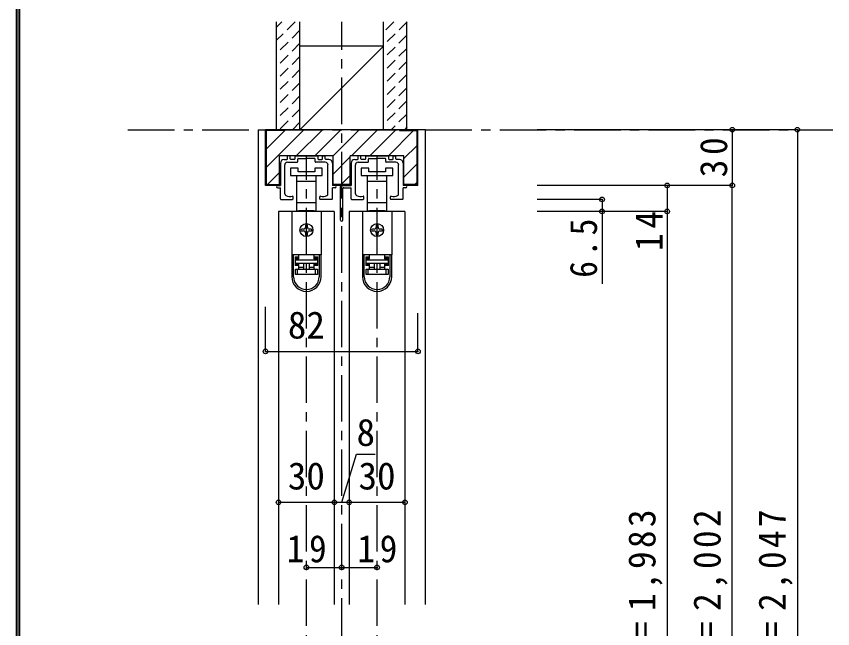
# Model space of a CAD drawing. Units: millimetres, scale not verified. Extents: x -973 to 977, y -718 to 696.
# Drawn here: x -973.3 to -534.3, y -329 to 0.5 of the extents above; entities that cross this region are included whole.
import ezdxf
from ezdxf.enums import TextEntityAlignment as Align

# ---------------------------------------------------------------- set-up
doc = ezdxf.new("R2010")
doc.units = ezdxf.units.MM
doc.header["$LTSCALE"] = 5
doc.header["$PDMODE"] = 32
doc.header["$PDSIZE"] = 2.5
doc.linetypes.add('CHAIN1', pattern=[8, 5, -1, 1, -1])
doc.linetypes.add('DASHED1', pattern=[1.8, 1.2, -0.6])
for name, color, linetype in [('0-1_通り芯', 4, 'CHAIN1'), ('0-2_柱', 3, 'Continuous'), ('0-3_仕上げ', 2, 'Continuous'), ('0-4_枠', 3, 'Continuous'), ('0-6_扉', 6, 'Continuous'), ('0-7_金物', 7, 'Continuous'), ('0-B_寸法', 7, 'Continuous'), ('0-C_ハッチ', 4, 'DASHED1'), ('F-1_枠', 6, 'Continuous')]:
    doc.layers.add(name, color=color, linetype=linetype)
doc.styles.add('ＭＳ ゴシック', font='')
doc.styles.get('ＭＳ ゴシック').set_extended_font_data('MS Gothic')

# ---------------------------------------------------------------- blocks, each defined once
blk = doc.blocks.new('下荷重(戸車)')
at = {"layer": '0-7_金物'}
for p, q in [((8.5, 37.107), (4.5, 37.107)), ((5.25, 30.107), (5.25, 33.107)), ((-5.25, 30.107), (0, 30.107)), ((0, 30.107), (5.25, 30.107)), ((5.25, 18.507), (5.25, 30.107)), ((0, 18.507), (-5.25, 18.507)), ((-5.25, 18.507), (-5.25, 14.107)), ((5.25, 18.507), (0, 18.507)), ((5.25, 14.107), (5.25, 18.507)), ((7.9, 13.807), (-7.9, 13.807)), ((-7.9, 13.807), (-7.9, -9.493)), ((-5.25, 14.107), (-4, 14.107)), ((-4, 14.107), (-4, 13.807)), ((4, 14.107), (-4, 14.107)), ((4, 14.107), (5.25, 14.107)), ((4, 13.807), (4, 14.107)), ((7.9, 13.807), (7.9, -9.493)), ((-0.5, 6.307), (-0.5, 5.307)), ((0.5, 5.307), (0.5, 6.307)), ((-1.5, 4.307), (-2.5, 4.307)), ((-2.5, 3.307), (-1.5, 3.307)), ((-0.5, 2.307), (-0.5, 1.307)), ((0.5, 1.307), (0.5, 2.307)), ((2.5, 4.307), (1.5, 4.307)), ((1.5, 3.307), (2.5, 3.307)), ((7.9, -9.493), (-7.9, -9.493)), ((-7.9, -9.493), (-7.9, -9.593)), ((-6.9, -9.593), (-7.9, -9.593)), ((-7.9, -9.593), (-7.9, -21.293)), ((-4.2, -9.593), (-6.9, -9.593)), ((-6.9, -21.293), (-6.9, -9.593)), ((-6.1, -10.593), (-6.1, -15.293)), ((-6.1, -10.593), (-4.2, -10.593)), ((-5.9, -11.693), (-5.9, -12.193)), ((-4, -11.693), (-5.9, -11.693)), ((-5.9, -12.193), (5.9, -12.193)), ((-5.9, -14.193), (-5.9, -12.193)), ((-4.9, -9.593), (-4.9, -9.493)), ((-4.2, -9.593), (-4.2, -10.593)), ((-4, -11.693), (-4, -9.493)), ((4, -9.493), (4, -11.693)), ((5.9, -11.693), (4, -11.693)), ((6.9, -9.593), (4.2, -9.593)), ((4.2, -10.593), (4.2, -9.593)), ((4.2, -11.593), (4.2, -10.593)), ((4.2, -10.593), (6.1, -10.593)), ((6.1, -11.593), (4.2, -11.593)), ((4.9, -9.493), (4.9, -9.593)), ((5.9, -12.193), (5.9, -11.693)), ((5.9, -12.193), (5.9, -14.193)), ((6.1, -15.293), (6.1, -10.593)), ((6.9, -9.593), (6.9, -21.293)), ((7.9, -9.593), (6.9, -9.593)), ((7.9, -9.493), (7.9, -9.593)), ((7.9, -21.293), (7.9, -9.593)), ((-6.1, -14.293), (-4.2, -14.293)), ((-4.2, -15.293), (-6.1, -15.293)), ((5.9, -14.193), (-5.9, -14.193)), ((-5.9, -17.193), (-4.9, -17.193)), ((-4.9, -17.193), (4.9, -17.193)), ((-4.9, -17.193), (-4.9, -20.193)), ((-4.2, -14.293), (-4.2, -15.293)), ((-4.2, -15.293), (-4.2, -17.193)), ((-4, -16.193), (-4, -14.193)), ((-1.5, -14.193), (-1.5, -17.193)), ((1.5, -14.193), (1.5, -17.193)), ((1.5, -16.193), (4, -16.193)), ((6.1, -15.293), (4.2, -15.293)), ((4.2, -17.193), (4.2, -15.293)), ((4.9, -17.193), (5.9, -17.193)), ((5.9, -17.193), (5.9, -20.193)), ((4.9, -20.193), (-4.9, -20.193))]:
    blk.add_line(p, q, dxfattribs=at)
for points in [[(-8.5, 33.107), (0, 33.107), (8.5, 33.107), (8.5, 37.107)], [(4.5, 37.107), (4.5, 35.107), (-4.5, 35.107), (-4.5, 37.107), (-8.5, 37.107), (-8.5, 33.107)], [(-5.25, 33.107), (-5.25, 30.107), (-5.25, 18.507)], [(-4.2, -10.593), (-4.2, -11.593), (-6.1, -11.593)], [(-4.9, -20.193), (-5.9, -20.193), (-5.9, -17.193)], [(-4, -17.193), (-4, -16.193), (-1.5, -16.193)], [(4, -14.193), (4, -16.193), (4, -17.193)], [(4.2, -15.293), (4.2, -14.293), (6.1, -14.293)], [(5.9, -20.193), (4.9, -20.193), (4.9, -17.193)]]:
    blk.add_lwpolyline(points, dxfattribs=at)
blk.add_circle((0, 3.807), 3.5, dxfattribs=at)
for centre, radius, start, end in [((-1.5, 5.307), 1, 270, 0), ((0, 6.307), 0.5, 90, 180), ((0, 6.307), 0.5, 0, 90), ((1.5, 5.307), 1, 180, 270), ((-2.5, 3.807), 0.5, 90, 180), ((-2.5, 3.807), 0.5, 180, 270), ((-1.5, 2.307), 1, 0, 90), ((0, 1.307), 0.5, 180, 270), ((0, 1.307), 0.5, 270, 0), ((1.5, 2.307), 1, 90, 180), ((2.5, 3.807), 0.5, 0, 90), ((2.5, 3.807), 0.5, 270, 0), ((0, -21.293), 7.9, 180, 0), ((0, -21.293), 6.9, 180, 0)]:
    blk.add_arc(centre, radius, start, end, dxfattribs=at)
blk = doc.blocks.new('02')
at = {"layer": '0-B_寸法'}
for p, q in [((-14, 4.623), (-14, -7.377)), ((-12, 6.623), (-10.45, 6.623)), ((-10.15, 6.923), (-10.15, 8.323)), ((-10.15, 5.123), (-4.95, 5.123)), ((-8.95, 8.623), (-9.85, 8.623)), ((-8.65, 6.923), (-8.65, 8.323)), ((-6.45, 6.623), (-8.35, 6.623)), ((-6.15, 8.323), (-6.15, 6.923)), ((-5.85, 8.623), (5.85, 8.623)), ((-4.65, 5.423), (-4.65, 6.823)), ((-4.35, 7.123), (-0.3, 7.123)), ((0, 7.423), (-0.3, 7.123)), ((0, 7.423), (0.3, 7.123)), ((4.35, 7.123), (0.3, 7.123)), ((4.65, 5.423), (4.65, 6.823)), ((10.15, 5.123), (4.95, 5.123)), ((6.15, 8.323), (6.15, 6.923)), ((6.45, 6.623), (8.35, 6.623)), ((8.65, 6.923), (8.65, 8.323)), ((8.95, 8.623), (9.85, 8.623)), ((10.15, 6.923), (10.15, 8.323)), ((12, 6.623), (10.45, 6.623)), ((14, 4.623), (14, -7.377)), ((-11.6, -11.949), (-11.6, 3.623)), ((11.6, -11.949), (11.6, 3.623)), ((-15.4, -7.377), (-14, -7.377)), ((-15.4, -8.577), (-14, -8.577)), ((-14, -14.577), (-14, -8.577)), ((15.4, -7.377), (14, -7.377)), ((15.4, -8.577), (14, -8.577)), ((14, -14.577), (14, -8.577)), ((-13.7, -14.877), (-7.45, -14.877)), ((-7.15, -14.577), (-7.15, -13.502)), ((7.15, -14.577), (7.15, -13.502)), ((13.7, -14.877), (7.45, -14.877))]:
    blk.add_line(p, q, dxfattribs=at)
for centre, radius, start, end in [((-12, 4.623), 2, 90, 180), ((-10.15, 3.623), 1.5, 90, 180), ((-10.45, 6.923), 0.3, 270, 0), ((-9.85, 8.323), 0.3, 90, 180), ((-8.95, 8.323), 0.3, 0, 90), ((-8.35, 6.923), 0.3, 180, 270), ((-6.45, 6.923), 0.3, 270, 0), ((-5.85, 8.323), 0.3, 90, 180), ((-4.95, 5.423), 0.3, 270, 0), ((-4.35, 6.823), 0.3, 90, 180), ((4.35, 6.823), 0.3, 0, 90), ((4.95, 5.423), 0.3, 180, 270), ((5.85, 8.323), 0.3, 0, 90), ((6.45, 6.923), 0.3, 180, 270), ((8.35, 6.923), 0.3, 270, 0), ((8.95, 8.323), 0.3, 90, 180), ((9.85, 8.323), 0.3, 0, 90), ((10.45, 6.923), 0.3, 180, 270), ((10.15, 3.623), 1.5, 0, 90), ((12, 4.623), 2, 0, 90), ((-15.4, -7.977), 0.6, 90, 180), ((-15.4, -7.977), 0.6, 180, 270), ((15.4, -7.977), 0.6, 0, 90), ((15.4, -7.977), 0.6, 270, 0), ((-10.6, -11.949), 1, 180, 243.25632), ((-8.8, -8.377), 5, 243.25632, 284.75682), ((8.8, -8.377), 5, 255.24318, 296.74368), ((10.6, -11.949), 1, 296.74368, 0), ((-13.7, -14.577), 0.3, 180, 270), ((-7.45, -13.502), 0.3, 0, 104.75682), ((-7.45, -14.577), 0.3, 270, 0), ((7.45, -13.502), 0.3, 75.24318, 180), ((7.45, -14.577), 0.3, 180, 270), ((13.7, -14.577), 0.3, 270, 0)]:
    blk.add_arc(centre, radius, start, end, dxfattribs=at)
blk = doc.blocks.new('03')
at = {"layer": '0-B_寸法'}
for p, q in [((-9.229, 7.776), (-9.229, 9.176)), ((-8.029, 9.476), (-8.929, 9.476)), ((-7.729, 7.776), (-7.729, 9.176)), ((-5.229, 9.176), (-5.229, 7.776)), ((-4.929, 9.476), (6.771, 9.476)), ((7.071, 9.176), (7.071, 7.776)), ((9.571, 7.776), (9.571, 9.176)), ((9.871, 9.476), (10.771, 9.476)), ((11.071, 7.776), (11.071, 9.176)), ((-13.079, 5.476), (-13.079, -6.524)), ((-11.079, 7.476), (-9.529, 7.476)), ((-10.679, -11.096), (-10.679, 4.476)), ((-9.229, 5.976), (-4.029, 5.976)), ((-5.529, 7.476), (-7.429, 7.476)), ((-3.729, 6.276), (-3.729, 7.676)), ((-3.429, 7.976), (0.621, 7.976)), ((0.921, 8.276), (0.621, 7.976)), ((0.921, 8.276), (1.221, 7.976)), ((5.271, 7.976), (1.221, 7.976)), ((5.571, 6.276), (5.571, 7.676)), ((11.071, 5.976), (5.871, 5.976)), ((7.371, 7.476), (9.271, 7.476)), ((12.921, 7.476), (11.371, 7.476)), ((12.521, -11.096), (12.521, 4.476)), ((14.921, 5.476), (14.921, -6.524)), ((-18.679, -25.124), (-18.679, -7.024)), ((-18.179, -6.524), (-13.079, -6.524)), ((-17.479, -25.124), (-17.479, -8.224)), ((-16.979, -7.724), (-13.079, -7.724)), ((-13.079, -13.724), (-13.079, -7.724)), ((16.321, -6.524), (14.921, -6.524)), ((16.321, -7.724), (14.921, -7.724)), ((14.921, -13.724), (14.921, -7.724)), ((-6.229, -13.724), (-6.229, -12.649)), ((8.071, -13.724), (8.071, -12.649)), ((-12.779, -14.024), (-6.529, -14.024)), ((14.621, -14.024), (8.371, -14.024))]:
    blk.add_line(p, q, dxfattribs=at)
for centre, radius, start, end in [((-8.929, 9.176), 0.3, 90, 180), ((-8.029, 9.176), 0.3, 0, 90), ((-4.929, 9.176), 0.3, 90, 180), ((6.771, 9.176), 0.3, 0, 90), ((9.871, 9.176), 0.3, 90, 180), ((10.771, 9.176), 0.3, 0, 90), ((-11.079, 5.476), 2, 90, 180), ((-9.229, 4.476), 1.5, 90, 180), ((-9.529, 7.776), 0.3, 270, 0), ((-7.429, 7.776), 0.3, 180, 270), ((-5.529, 7.776), 0.3, 270, 0), ((-4.029, 6.276), 0.3, 270, 0), ((-3.429, 7.676), 0.3, 90, 180), ((5.271, 7.676), 0.3, 0, 90), ((5.871, 6.276), 0.3, 180, 270), ((7.371, 7.776), 0.3, 180, 270), ((9.271, 7.776), 0.3, 270, 0), ((11.371, 7.776), 0.3, 180, 270), ((11.071, 4.476), 1.5, 0, 90), ((12.921, 5.476), 2, 0, 90), ((-18.179, -7.024), 0.5, 90, 180), ((-16.979, -8.224), 0.5, 90, 180), ((16.321, -7.124), 0.6, 0, 90), ((16.321, -7.124), 0.6, 270, 0), ((-9.679, -11.096), 1, 180, 243.25632), ((-7.879, -7.524), 5, 243.25632, 284.75682), ((-6.529, -12.649), 0.3, 0, 104.75682), ((8.371, -12.649), 0.3, 75.24318, 180), ((9.721, -7.524), 5, 255.24318, 296.74368), ((11.521, -11.096), 1, 296.74368, 0), ((-12.779, -13.724), 0.3, 180, 270), ((-6.529, -13.724), 0.3, 270, 0), ((8.371, -13.724), 0.3, 180, 270), ((14.621, -13.724), 0.3, 270, 0), ((-18.079, -25.124), 0.6, 180, 0)]:
    blk.add_arc(centre, radius, start, end, dxfattribs=at)

msp = doc.modelspace()

# ---------------------------------------------------------------- linework, layer by layer
at = {"layer": '0-1_通り芯'}
for p, q in [((-798.347, -577.5), (-798.347, -2.5)), ((-913.347, -60.5), (-534.347, -60.5)), ((-817.347, -567.5), (-817.347, -74.5)), ((-779.347, -567.5), (-779.347, -74.5))]:
    msp.add_line(p, q, dxfattribs=at)
at = {"layer": '0-2_柱'}
for p, q in [((-775.847, -15.5), (-820.847, -15.5)), ((-775.847, -60.5), (-820.847, -60.5))]:
    msp.add_line(p, q, dxfattribs=at)
at = {"layer": '0-2_柱', "color": 7}
msp.add_line((-775.847, -15.5), (-820.847, -60.5), dxfattribs=at)
at = {"layer": '0-3_仕上げ'}
for p, q in [((-833.347, -60.5), (-833.347, -2.5)), ((-820.847, -60.5), (-820.847, -2.5)), ((-775.847, -60.5), (-775.847, -2.5)), ((-763.347, -60.5), (-763.347, -2.5))]:
    msp.add_line(p, q, dxfattribs=at)
at = {"layer": '0-4_枠', "color": 4}
for p, q in [((-843.347, -60.5), (-839.347, -60.5)), ((-843.347, -60.5), (-843.347, -316)), ((-753.347, -60.5), (-757.347, -60.5)), ((-753.347, -316), (-753.347, -60.5))]:
    msp.add_line(p, q, dxfattribs=at)
at = {"layer": '0-4_枠'}
for p, q in [((-839.347, -90.5), (-839.347, -60.5)), ((-757.347, -60.5), (-839.347, -60.5)), ((-838.847, -90), (-838.847, -61)), ((-829.347, -61), (-838.847, -61)), ((-829.347, -61), (-829.347, -60.5)), ((-767.347, -61), (-767.347, -60.5)), ((-767.347, -61), (-757.847, -61)), ((-757.847, -90), (-757.847, -61)), ((-757.347, -90.5), (-757.347, -60.5)), ((-831.747, -90.5), (-831.747, -74.5)), ((-802.947, -74.5), (-831.747, -74.5)), ((-802.947, -90.5), (-802.947, -74.5)), ((-793.747, -90.5), (-793.747, -74.5)), ((-764.947, -74.5), (-793.747, -74.5)), ((-764.947, -90.5), (-764.947, -74.5)), ((-831.747, -90.5), (-839.347, -90.5)), ((-838.847, -90), (-831.747, -90)), ((-793.747, -90), (-802.947, -90)), ((-793.747, -90.5), (-802.947, -90.5)), ((-757.847, -90), (-764.947, -90)), ((-757.347, -90.5), (-764.947, -90.5))]:
    msp.add_line(p, q, dxfattribs=at)
at = {"layer": '0-6_扉'}
for p, q in [((-802.347, -104.5), (-832.347, -104.5)), ((-832.347, -104.5), (-832.347, -316)), ((-802.347, -104.5), (-802.347, -316)), ((-764.347, -104.5), (-794.347, -104.5)), ((-794.347, -104.5), (-794.347, -316)), ((-764.347, -104.5), (-764.347, -316))]:
    msp.add_line(p, q, dxfattribs=at)
at = {"layer": '0-B_寸法', "color": 4}
for p, q in [((-553.347, -60.5), (-693.347, -60.5)), ((-588.347, -60.5), (-588.347, -90.5)), ((-553.347, -60.5), (-553.347, -555.5)), ((-588.347, -90.5), (-693.347, -90.5)), ((-623.347, -90.5), (-623.347, -104.5)), ((-588.347, -567.5), (-588.347, -90.5)), ((-658.347, -98), (-693.347, -98)), ((-658.347, -98), (-658.347, -143.411)), ((-623.347, -104.5), (-693.347, -104.5)), ((-623.347, -104.5), (-623.347, -547.5)), ((-839.347, -179.804), (-839.347, -155.746)), ((-757.347, -179.804), (-757.347, -159.246)), ((-839.347, -179.804), (-757.347, -179.804)), ((-832.347, -261), (-764.347, -261)), ((-817.347, -296), (-798.347, -296)), ((-798.347, -296), (-779.347, -296))]:
    msp.add_line(p, q, dxfattribs=at)
msp.add_lwpolyline([(-798.347, -261), (-790.46, -235.075), (-780.35, -235.075)], dxfattribs=at)
at = {"layer": '0-B_寸法'}
for p in [(-588.347, -60.5), (-553.347, -60.5), (-623.347, -90.5), (-588.347, -90.5), (-658.347, -98), (-658.347, -104.5), (-623.347, -104.5), (-839.347, -179.804), (-757.347, -179.804), (-832.347, -261), (-802.347, -261), (-794.347, -261), (-764.347, -261), (-817.347, -296), (-798.347, -296), (-779.347, -296)]:
    msp.add_point(p, dxfattribs=at)
at = {"layer": '0-C_ハッチ'}
for p, q in [((-830.521, -2.5), (-833.347, -5.326)), ((-823.45, -2.5), (-833.347, -12.397)), ((-770.313, -2.5), (-775.847, -8.034)), ((-763.242, -2.5), (-775.847, -15.105)), ((-820.847, -6.968), (-833.347, -19.468)), ((-763.347, -9.676), (-775.847, -22.176)), ((-820.847, -14.039), (-833.347, -26.539)), ((-763.347, -16.747), (-775.847, -29.247)), ((-820.847, -21.11), (-833.347, -33.61)), ((-763.347, -23.818), (-775.847, -36.318)), ((-820.847, -28.181), (-833.347, -40.681)), ((-763.347, -30.889), (-775.847, -43.389)), ((-820.847, -35.252), (-833.347, -47.752)), ((-763.347, -37.96), (-775.847, -50.46)), ((-820.847, -42.323), (-833.347, -54.823)), ((-763.347, -45.031), (-775.847, -57.531)), ((-820.847, -49.394), (-831.953, -60.5)), ((-763.347, -52.102), (-771.745, -60.5)), ((-820.847, -56.465), (-824.882, -60.5)), ((-763.347, -59.173), (-764.674, -60.5))]:
    msp.add_line(p, q, dxfattribs=at)
at = {"layer": '0-C_ハッチ', "linetype": 'Continuous'}
for p, q in [((-838.847, -70.771), (-828.576, -60.5)), ((-838.847, -80.671), (-818.676, -60.5)), ((-822.777, -74.5), (-808.777, -60.5)), ((-812.877, -74.5), (-798.877, -60.5)), ((-802.978, -74.5), (-788.978, -60.5)), ((-793.078, -74.5), (-779.078, -60.5)), ((-783.179, -74.5), (-769.179, -60.5)), ((-773.279, -74.5), (-759.779, -61)), ((-764.947, -76.067), (-757.847, -68.967)), ((-802.947, -84.369), (-793.747, -75.169)), ((-764.947, -85.967), (-757.847, -78.867)), ((-831.747, -83.47), (-838.277, -90)), ((-798.679, -90), (-793.747, -85.068)), ((-757.847, -88.766), (-759.081, -90))]:
    msp.add_line(p, q, dxfattribs=at)
at = {"layer": 'F-1_枠'}
for p, q in [((-973.347, 695.833), (-973.347, -700.833)), ((-972.514, 695.833), (-972.514, -700.833)), ((-971.68, 695.833), (-971.68, -700.833))]:
    msp.add_line(p, q, dxfattribs=at)

# ---------------------------------------------------------------- block references
at = {"layer": '0-7_金物'}
for name, p in [('02', (-817.347, -83.123)), ('03', (-780.268, -83.976)), ('下荷重(戸車)', (-817.347, -118.307)), ('下荷重(戸車)', (-779.347, -118.307))]:
    msp.add_blockref(name, p, dxfattribs=at)

# ---------------------------------------------------------------- texts
at = {"layer": '0-B_寸法', "style": 'ＭＳ ゴシック'}
for s, p in [('82', (-827.347, -177.304)), ('8', (-790.405, -235.075)), ('30', (-827.347, -258.5)), ('30', (-789.347, -258.5))]:
    msp.add_text(s, height=14.66, dxfattribs=at).set_placement(p, align=Align.BOTTOM_LEFT)
at = {"layer": '0-B_寸法', "char_height": 14.66, "attachment_point": 7, "rotation": 90, "style": 'ＭＳ ゴシック'}
for s, insert in [('\\T1.27;\\W0.95;30', (-590.847, -86.125)), ('\\T1.27;\\W0.95;14', (-625.847, -125.75)), ('\\T1.27;\\W0.9;6.5', (-660.847, -140.167)), ('\\T1.19;\\W0.95;ＤＨ＝1,983', (-625.847, -387.25)), ('\\T1.19;\\W0.95;枠内＝2,002', (-590.847, -387.25)), ('\\T1.19;\\W0.95;枠外＝2,047', (-555.847, -387.25))]:
    msp.add_mtext(s, dxfattribs=dict(at, insert=insert))
at = {"layer": '0-B_寸法', "char_height": 14.66, "attachment_point": 7, "style": 'ＭＳ ゴシック'}
for insert in [(-827.972, -293.5), (-789.972, -293.5)]:
    msp.add_mtext('\\T1.27;\\W0.95;19', dxfattribs=dict(at, insert=insert))

doc.saveas('drawing.dxf')
